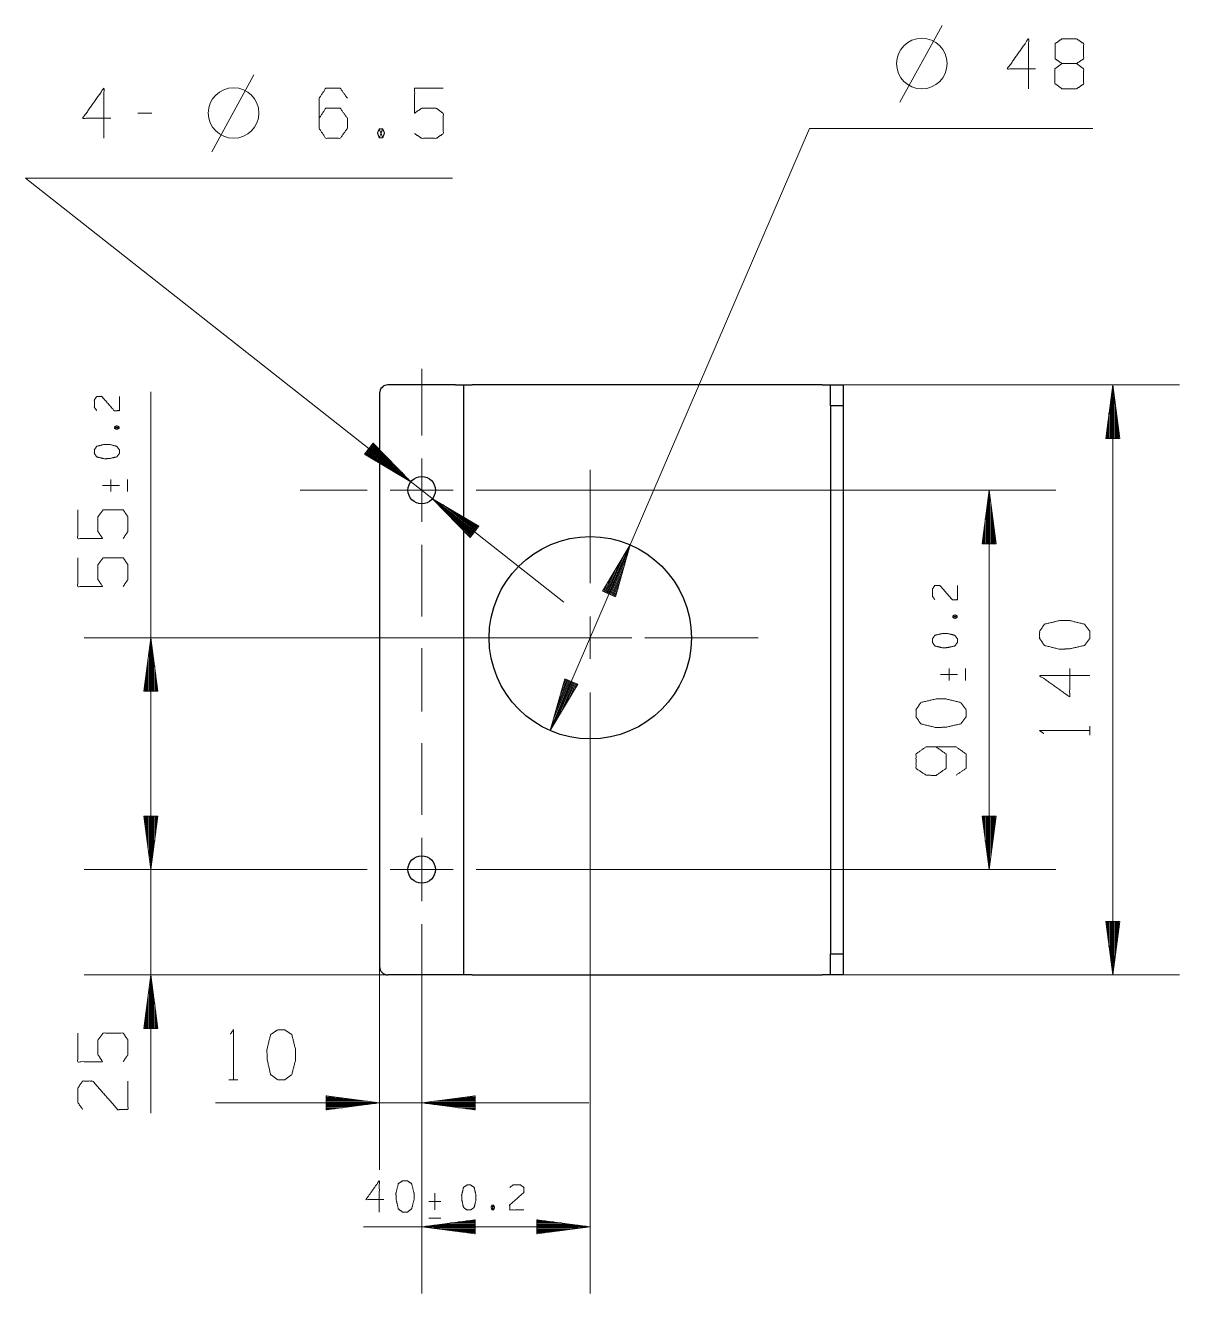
# Model space of a CAD drawing. Header units: millimetres. Extents: x 0 to 210, y 0 to 297.
# Drawn here: x 88.2 to 143, y 89.1 to 149.2 of the extents above; entities that cross this region are included whole.
import ezdxf

# ---------------------------------------------------------------- set-up
doc = ezdxf.new("R2010")
doc.units = ezdxf.units.MM
doc.layers.add('101', color=7, linetype='Continuous', true_color=0xffffff)

msp = doc.modelspace()

# ---------------------------------------------------------------- linework, layer by layer
at = {"layer": '101', "color": 72, "linetype": 'Continuous', "lineweight": 18}
for p, q in [((129.721, 145.596), (131.721, 149.246)), ((97.062, 143.249), (99.062, 146.899)), ((94.22, 145.086), (93.549, 145.086)), ((105.016, 144.336), (105.175, 143.911)), ((92.455, 130.118), (92.668, 130.197)), ((92.28, 127.693), (92.28, 127.127)), ((93.068, 127.127), (93.068, 127.693)), ((91.88, 127.41), (92.68, 127.41)), ((132.226, 121.146), (132.439, 121.225)), ((132.051, 118.721), (132.051, 118.155)), ((132.839, 118.155), (132.839, 118.721)), ((131.651, 118.438), (132.451, 118.438)), ((138.725, 115.566), (138.725, 115.99)), ((97.881, 99.204), (98.305, 99.204)), ((107.936, 93.428), (107.371, 93.428)), ((107.654, 93.828), (107.654, 93.028)), ((110.361, 93.253), (110.441, 93.04)), ((107.371, 92.64), (107.936, 92.64))]:
    msp.add_line(p, q, dxfattribs=at)
at = {"layer": '101', "color": 22, "linetype": 'Continuous', "lineweight": 18}
for p, q in [((113.128, 115.777), (125.431, 144.347)), ((125.431, 144.347), (138.874, 144.347)), ((113.772, 121.871), (88.219, 142)), ((88.219, 142), (108.492, 142)), ((94.179, 109.185), (94.179, 131.855)), ((126.026, 132.185), (142.993, 132.185)), ((139.818, 132.185), (139.484, 129.645)), ((139.793, 129.645), (139.793, 131.992)), ((139.818, 132.185), (139.818, 104.185)), ((140.152, 129.645), (139.818, 132.185)), ((139.843, 129.645), (139.843, 131.992)), ((139.691, 129.645), (139.691, 131.221)), ((139.742, 129.645), (139.742, 131.606)), ((139.894, 129.645), (139.894, 131.606)), ((139.945, 129.645), (139.945, 131.221)), ((139.64, 129.645), (139.64, 130.835)), ((139.996, 129.645), (139.996, 130.835)), ((139.539, 129.645), (139.539, 130.063)), ((139.589, 129.645), (139.589, 130.449)), ((140.047, 129.645), (140.047, 130.449)), ((140.097, 129.645), (140.097, 130.063)), ((104.727, 129.422), (104.314, 128.896)), ((104.725, 129.419), (104.75, 129.399)), ((104.725, 129.419), (104.75, 129.399)), ((106.516, 127.587), (104.727, 129.422)), ((139.484, 129.645), (140.152, 129.645)), ((139.488, 129.645), (139.488, 129.677)), ((139.488, 129.645), (139.488, 129.677)), ((140.148, 129.645), (140.148, 129.677)), ((140.148, 129.645), (140.148, 129.677)), ((104.314, 128.896), (106.516, 127.587)), ((104.316, 128.9), (104.341, 128.88)), ((104.316, 128.9), (104.341, 128.88)), ((104.348, 128.94), (104.676, 128.681)), ((104.379, 128.98), (105.01, 128.482)), ((104.41, 129.02), (105.345, 128.283)), ((104.442, 129.059), (105.679, 128.085)), ((104.473, 129.099), (106.014, 127.886)), ((104.505, 129.139), (106.349, 127.687)), ((104.536, 129.179), (106.38, 127.727)), ((104.568, 129.219), (106.108, 128.005)), ((104.599, 129.259), (105.837, 128.284)), ((104.631, 129.299), (105.565, 128.563)), ((104.662, 129.339), (105.293, 128.841)), ((104.693, 129.379), (105.022, 129.12)), ((112.526, 127.185), (137.125, 127.185)), ((133.95, 127.185), (133.616, 124.645)), ((133.95, 109.185), (133.95, 127.185)), ((134.285, 124.645), (133.95, 127.185)), ((107.537, 126.783), (109.325, 124.949)), ((109.739, 125.474), (107.537, 126.783)), ((109.517, 125.191), (107.673, 126.644)), ((109.548, 125.231), (107.704, 126.684)), ((109.579, 125.271), (108.039, 126.485)), ((133.874, 124.645), (133.874, 126.606)), ((133.925, 124.645), (133.925, 126.992)), ((133.976, 124.645), (133.976, 126.992)), ((134.026, 124.645), (134.026, 126.606)), ((109.485, 125.151), (107.945, 126.365)), ((109.454, 125.111), (108.216, 126.086)), ((109.611, 125.311), (108.373, 126.286)), ((109.422, 125.072), (108.488, 125.808)), ((109.642, 125.351), (108.708, 126.087)), ((109.674, 125.391), (109.042, 125.888)), ((133.772, 124.645), (133.772, 125.835)), ((133.823, 124.645), (133.823, 126.221)), ((134.077, 124.645), (134.077, 126.221)), ((134.128, 124.645), (134.128, 125.835)), ((109.391, 125.032), (108.76, 125.529)), ((109.359, 124.992), (109.031, 125.25)), ((109.325, 124.949), (109.739, 125.474)), ((109.705, 125.431), (109.377, 125.689)), ((109.737, 125.471), (109.712, 125.49)), ((109.737, 125.471), (109.712, 125.49)), ((133.722, 124.645), (133.722, 125.449)), ((134.179, 124.645), (134.179, 125.449)), ((109.328, 124.952), (109.303, 124.972)), ((109.328, 124.952), (109.303, 124.972)), ((116.925, 124.594), (115.613, 122.393)), ((116.227, 122.129), (116.925, 124.594)), ((133.616, 124.645), (134.285, 124.645)), ((133.62, 124.645), (133.62, 124.677)), ((133.62, 124.645), (133.62, 124.677)), ((133.671, 124.645), (133.671, 125.063)), ((134.23, 124.645), (134.23, 125.063)), ((134.28, 124.645), (134.28, 124.677)), ((134.28, 124.645), (134.28, 124.677)), ((115.85, 122.291), (116.626, 124.092)), ((115.897, 122.271), (116.825, 124.427)), ((115.944, 122.251), (116.872, 124.407)), ((115.99, 122.231), (116.766, 124.032)), ((115.757, 122.331), (116.227, 123.424)), ((115.804, 122.311), (116.427, 123.758)), ((116.037, 122.211), (116.66, 123.658)), ((115.71, 122.351), (116.028, 123.089)), ((116.084, 122.191), (116.554, 123.283)), ((116.13, 122.171), (116.448, 122.909)), ((115.613, 122.393), (116.227, 122.129)), ((115.617, 122.392), (115.63, 122.421)), ((115.617, 122.392), (115.63, 122.421)), ((115.664, 122.371), (115.829, 122.755)), ((116.177, 122.15), (116.342, 122.534)), ((116.224, 122.13), (116.236, 122.16)), ((116.224, 122.13), (116.236, 122.16)), ((107.051, 120.185), (91.004, 120.185)), ((94.179, 120.185), (93.845, 117.645)), ((94.154, 117.645), (94.154, 119.992)), ((94.513, 117.645), (94.179, 120.185)), ((94.204, 117.645), (94.204, 119.992)), ((94.052, 117.645), (94.052, 119.221)), ((94.103, 117.645), (94.103, 119.606)), ((94.255, 117.645), (94.255, 119.606)), ((94.306, 117.645), (94.306, 119.221)), ((94.001, 117.645), (94.001, 118.835)), ((94.357, 117.645), (94.357, 118.835)), ((93.9, 117.645), (93.9, 118.063)), ((93.95, 117.645), (93.95, 118.449)), ((94.408, 117.645), (94.408, 118.449)), ((94.458, 117.645), (94.458, 118.063)), ((113.825, 118.242), (113.128, 115.777)), ((113.128, 115.777), (114.44, 117.977)), ((114.109, 118.12), (113.181, 115.964)), ((114.156, 118.099), (113.228, 115.944)), ((114.063, 118.14), (113.287, 116.338)), ((114.016, 118.16), (113.393, 116.713)), ((114.202, 118.079), (113.427, 116.278)), ((113.969, 118.18), (113.499, 117.087)), ((113.923, 118.2), (113.605, 117.462)), ((114.249, 118.059), (113.626, 116.612)), ((113.876, 118.22), (113.711, 117.836)), ((113.829, 118.24), (113.817, 118.211)), ((113.829, 118.24), (113.817, 118.211)), ((114.44, 117.977), (113.825, 118.242)), ((114.296, 118.039), (113.825, 116.947)), ((114.342, 118.019), (114.025, 117.281)), ((114.389, 117.999), (114.224, 117.615)), ((114.436, 117.979), (114.423, 117.95)), ((114.436, 117.979), (114.423, 117.95)), ((93.845, 117.645), (94.513, 117.645)), ((93.849, 117.645), (93.849, 117.677)), ((93.849, 117.645), (93.849, 117.677)), ((94.509, 117.645), (94.509, 117.677)), ((94.509, 117.645), (94.509, 117.677)), ((94.179, 97.629), (94.179, 117.123)), ((115.026, 112.21), (115.026, 89.059)), ((93.845, 111.725), (94.179, 109.185)), ((94.513, 111.725), (93.845, 111.725)), ((94.513, 111.725), (93.845, 111.725)), ((93.845, 111.725), (94.179, 109.185)), ((93.849, 111.725), (93.849, 111.693)), ((93.849, 111.725), (93.849, 111.693)), ((93.849, 111.725), (93.849, 111.693)), ((93.849, 111.725), (93.849, 111.693)), ((93.9, 111.725), (93.9, 111.307)), ((93.9, 111.725), (93.9, 111.307)), ((93.95, 111.725), (93.95, 110.922)), ((93.95, 111.725), (93.95, 110.922)), ((94.001, 111.725), (94.001, 110.536)), ((94.001, 111.725), (94.001, 110.536)), ((94.052, 111.725), (94.052, 110.15)), ((94.052, 111.725), (94.052, 110.15)), ((94.103, 111.725), (94.103, 109.764)), ((94.103, 111.725), (94.103, 109.764)), ((94.154, 111.725), (94.154, 109.378)), ((94.154, 111.725), (94.154, 109.378)), ((94.179, 109.185), (94.513, 111.725)), ((94.179, 109.185), (94.513, 111.725)), ((94.204, 111.725), (94.204, 109.378)), ((94.204, 111.725), (94.204, 109.378)), ((94.255, 111.725), (94.255, 109.764)), ((94.255, 111.725), (94.255, 109.764)), ((94.306, 111.725), (94.306, 110.15)), ((94.306, 111.725), (94.306, 110.15)), ((94.357, 111.725), (94.357, 110.536)), ((94.357, 111.725), (94.357, 110.536)), ((94.408, 111.725), (94.408, 110.922)), ((94.408, 111.725), (94.408, 110.922)), ((94.458, 111.725), (94.458, 111.307)), ((94.458, 111.725), (94.458, 111.307)), ((94.509, 111.725), (94.509, 111.693)), ((94.509, 111.725), (94.509, 111.693)), ((94.509, 111.725), (94.509, 111.693)), ((94.509, 111.725), (94.509, 111.693)), ((133.616, 111.725), (133.95, 109.185)), ((134.285, 111.725), (133.616, 111.725)), ((133.62, 111.725), (133.62, 111.693)), ((133.62, 111.725), (133.62, 111.693)), ((133.671, 111.725), (133.671, 111.307)), ((133.722, 111.725), (133.722, 110.922)), ((133.772, 111.725), (133.772, 110.536)), ((133.823, 111.725), (133.823, 110.15)), ((133.874, 111.725), (133.874, 109.764)), ((133.925, 111.725), (133.925, 109.378)), ((133.95, 109.185), (134.285, 111.725)), ((133.976, 111.725), (133.976, 109.378)), ((134.026, 111.725), (134.026, 109.764)), ((134.077, 111.725), (134.077, 110.15)), ((134.128, 111.725), (134.128, 110.536)), ((134.179, 111.725), (134.179, 110.922)), ((134.23, 111.725), (134.23, 111.307)), ((134.28, 111.725), (134.28, 111.693)), ((134.28, 111.725), (134.28, 111.693)), ((101.526, 109.185), (91.004, 109.185)), ((101.526, 109.185), (91.004, 109.185)), ((112.526, 109.185), (137.125, 109.185)), ((139.484, 106.725), (139.818, 104.185)), ((140.152, 106.725), (139.484, 106.725)), ((139.488, 106.725), (139.488, 106.693)), ((139.488, 106.725), (139.488, 106.693)), ((139.539, 106.725), (139.539, 106.307)), ((139.589, 106.725), (139.589, 105.922)), ((139.64, 106.725), (139.64, 105.536)), ((139.691, 106.725), (139.691, 105.15)), ((139.742, 106.725), (139.742, 104.764)), ((139.793, 106.725), (139.793, 104.378)), ((139.818, 104.185), (140.152, 106.725)), ((139.843, 106.725), (139.843, 104.378)), ((139.894, 106.725), (139.894, 104.764)), ((139.945, 106.725), (139.945, 105.15)), ((139.996, 106.725), (139.996, 105.536)), ((140.047, 106.725), (140.047, 105.922)), ((140.097, 106.725), (140.097, 106.307)), ((140.148, 106.725), (140.148, 106.693)), ((140.148, 106.725), (140.148, 106.693)), ((109.426, 104.185), (91.004, 104.185)), ((94.179, 104.185), (93.845, 101.645)), ((94.513, 101.645), (94.179, 104.185)), ((105.026, 104.585), (105.026, 94.936)), ((126.026, 104.185), (142.993, 104.185)), ((94.103, 101.645), (94.103, 103.606)), ((94.154, 101.645), (94.154, 103.992)), ((94.204, 101.645), (94.204, 103.992)), ((94.255, 101.645), (94.255, 103.606)), ((107.026, 103.685), (107.026, 94.936)), ((107.026, 103.685), (107.026, 89.059)), ((94.052, 101.645), (94.052, 103.221)), ((94.306, 101.645), (94.306, 103.221)), ((93.95, 101.645), (93.95, 102.449)), ((94.001, 101.645), (94.001, 102.835)), ((94.357, 101.645), (94.357, 102.835)), ((94.408, 101.645), (94.408, 102.449)), ((93.9, 101.645), (93.9, 102.063)), ((94.458, 101.645), (94.458, 102.063)), ((93.845, 101.645), (94.513, 101.645)), ((93.849, 101.645), (93.849, 101.677)), ((93.849, 101.645), (93.849, 101.677)), ((94.509, 101.645), (94.509, 101.677)), ((94.509, 101.645), (94.509, 101.677)), ((97.245, 98.111), (114.964, 98.111)), ((105.026, 98.111), (102.486, 98.445)), ((102.486, 98.445), (102.486, 97.777)), ((102.486, 98.441), (102.518, 98.441)), ((102.486, 98.441), (102.518, 98.441)), ((102.486, 98.39), (102.904, 98.39)), ((102.486, 98.34), (103.29, 98.34)), ((102.486, 98.289), (103.676, 98.289)), ((102.486, 98.238), (104.062, 98.238)), ((102.486, 98.187), (104.448, 98.187)), ((102.486, 98.136), (104.833, 98.136)), ((102.486, 97.777), (105.026, 98.111)), ((109.566, 98.445), (107.026, 98.111)), ((107.026, 98.111), (109.566, 97.777)), ((109.566, 98.136), (107.219, 98.136)), ((109.566, 98.187), (107.605, 98.187)), ((109.566, 98.238), (107.991, 98.238)), ((109.566, 98.289), (108.377, 98.289)), ((109.566, 98.34), (108.763, 98.34)), ((109.566, 98.39), (109.149, 98.39)), ((109.566, 98.441), (109.535, 98.441)), ((109.566, 98.441), (109.535, 98.441)), ((109.566, 97.777), (109.566, 98.445)), ((102.486, 98.086), (104.833, 98.086)), ((102.486, 98.035), (104.448, 98.035)), ((102.486, 97.984), (104.062, 97.984)), ((102.486, 97.933), (103.676, 97.933)), ((102.486, 97.882), (103.29, 97.882)), ((102.486, 97.832), (102.904, 97.832)), ((102.486, 97.781), (102.518, 97.781)), ((102.486, 97.781), (102.518, 97.781)), ((109.566, 98.086), (107.219, 98.086)), ((109.566, 98.035), (107.605, 98.035)), ((109.566, 97.984), (107.991, 97.984)), ((109.566, 97.933), (108.377, 97.933)), ((109.566, 97.882), (108.763, 97.882)), ((109.566, 97.832), (109.149, 97.832)), ((109.566, 97.781), (109.535, 97.781)), ((109.566, 97.781), (109.535, 97.781)), ((115.026, 92.234), (104.27, 92.234)), ((109.566, 92.568), (107.026, 92.234)), ((107.026, 92.234), (109.566, 91.899)), ((109.566, 92.259), (107.219, 92.259)), ((109.566, 92.209), (107.219, 92.209)), ((109.566, 92.31), (107.605, 92.31)), ((109.566, 92.158), (107.605, 92.158)), ((109.566, 92.361), (107.991, 92.361)), ((109.566, 92.107), (107.991, 92.107)), ((109.566, 92.412), (108.377, 92.412)), ((109.566, 92.463), (108.763, 92.463)), ((109.566, 92.513), (109.149, 92.513)), ((109.566, 92.564), (109.535, 92.564)), ((109.566, 92.564), (109.535, 92.564)), ((109.566, 91.899), (109.566, 92.568)), ((112.486, 92.568), (112.486, 91.899)), ((115.026, 92.234), (112.486, 92.568)), ((112.486, 92.564), (112.518, 92.564)), ((112.486, 92.564), (112.518, 92.564)), ((112.486, 92.513), (112.904, 92.513)), ((112.486, 92.463), (113.29, 92.463)), ((112.486, 92.412), (113.676, 92.412)), ((112.486, 92.361), (114.062, 92.361)), ((112.486, 92.31), (114.448, 92.31)), ((112.486, 92.259), (114.833, 92.259)), ((112.486, 91.899), (115.026, 92.234)), ((112.486, 92.209), (114.833, 92.209)), ((112.486, 92.158), (114.448, 92.158)), ((112.486, 92.107), (114.062, 92.107)), ((109.566, 92.056), (108.377, 92.056)), ((109.566, 92.005), (108.763, 92.005)), ((109.566, 91.955), (109.149, 91.955)), ((109.566, 91.904), (109.535, 91.904)), ((109.566, 91.904), (109.535, 91.904)), ((112.486, 92.056), (113.676, 92.056)), ((112.486, 92.005), (113.29, 92.005)), ((112.486, 91.955), (112.904, 91.955)), ((112.486, 91.904), (112.518, 91.904)), ((112.486, 91.904), (112.518, 91.904))]:
    msp.add_line(p, q, dxfattribs=at)
at = {"layer": '101', "color": 151, "linetype": 'Continuous', "lineweight": 18}
for p, q in [((107.026, 129.776), (107.026, 132.951)), ((107.026, 130.185), (107.026, 132.685)), ((107.026, 125.685), (107.026, 128.685)), ((107.026, 126.182), (107.026, 128.189)), ((115.026, 122.776), (115.026, 128.16)), ((104.436, 127.185), (101.261, 127.185)), ((104.026, 127.185), (101.526, 127.185)), ((108.526, 127.185), (105.526, 127.185)), ((106.023, 127.185), (108.03, 127.185)), ((109.617, 127.185), (112.792, 127.185)), ((110.026, 127.185), (112.526, 127.185)), ((107.026, 124.594), (107.026, 121.419)), ((107.026, 121.185), (107.026, 124.185)), ((115.026, 119.182), (115.026, 121.189)), ((112.436, 120.185), (107.051, 120.185)), ((114.023, 120.185), (116.03, 120.185)), ((117.617, 120.185), (123.001, 120.185)), ((107.026, 116.685), (107.026, 119.685)), ((115.026, 117.594), (115.026, 112.21)), ((107.026, 112.185), (107.026, 115.185)), ((107.026, 111.776), (107.026, 114.951)), ((107.026, 107.685), (107.026, 110.685)), ((107.026, 108.182), (107.026, 110.189)), ((104.436, 109.185), (101.261, 109.185)), ((104.026, 109.185), (101.526, 109.185)), ((108.526, 109.185), (105.526, 109.185)), ((106.023, 109.185), (108.03, 109.185)), ((109.617, 109.185), (112.792, 109.185)), ((110.026, 109.185), (112.526, 109.185)), ((107.026, 106.594), (107.026, 103.419)), ((107.026, 106.185), (107.026, 103.685))]:
    msp.add_line(p, q, dxfattribs=at)
at = {"layer": '101', "color": 252, "linetype": 'Continuous', "lineweight": 25}
for p, q in [((108.626, 132.185), (105.426, 132.185)), ((109.026, 104.185), (109.026, 132.185)), ((126.026, 132.185), (109.426, 132.185)), ((126.426, 132.185), (127.026, 132.185)), ((126.426, 131.185), (126.426, 132.185)), ((127.026, 132.185), (127.026, 131.185)), ((105.026, 131.785), (105.026, 104.585)), ((127.026, 131.185), (126.426, 131.185)), ((126.426, 131.185), (126.426, 105.185)), ((127.026, 131.185), (127.026, 105.185)), ((126.426, 105.185), (127.026, 105.185)), ((126.426, 104.185), (126.426, 105.185)), ((127.026, 105.185), (127.026, 104.185)), ((108.626, 104.185), (105.426, 104.185)), ((109.426, 104.185), (126.026, 104.185)), ((127.026, 104.185), (126.426, 104.185))]:
    msp.add_line(p, q, dxfattribs=at)
at = {"layer": '101', "color": 35, "linetype": 'Continuous', "lineweight": 18}
for p, q in [((109.026, 122.776), (109.026, 128.16)), ((115.026, 122.776), (115.026, 128.16)), ((109.026, 119.182), (109.026, 121.189)), ((115.026, 119.182), (115.026, 121.189)), ((106.436, 120.185), (101.051, 120.185)), ((112.436, 120.185), (107.051, 120.185)), ((108.023, 120.185), (110.03, 120.185)), ((111.617, 120.185), (117.001, 120.185)), ((114.023, 120.185), (116.03, 120.185)), ((117.617, 120.185), (123.001, 120.185)), ((109.026, 117.594), (109.026, 112.21)), ((115.026, 117.594), (115.026, 112.21))]:
    msp.add_line(p, q, dxfattribs=at)
at = {"layer": '101', "color": 72, "linetype": 'Continuous', "lineweight": 18}
for centre in [(130.759, 147.433), (98.1, 145.086)]:
    msp.add_circle(centre, 1.2, dxfattribs=at)
at = {"layer": '101', "color": 252, "linetype": 'Continuous', "lineweight": 25}
for centre, radius in [((107.026, 127.185), 0.65), ((115.026, 120.185), 4.8), ((107.026, 109.185), 0.65)]:
    msp.add_circle(centre, radius, dxfattribs=at)
for centre, start, end in [((105.426, 131.785), 90, 180), ((105.426, 104.585), 180, 270)]:
    msp.add_arc(centre, 0.4, start, end, dxfattribs=at)
at = {"layer": '101', "color": 72, "linetype": 'Continuous', "lineweight": 18}
for points, knots in [([(136.159, 147.183), (134.816, 147.183), (135.823, 148.608), (135.823, 146.233)], [0, 0, 0.245869, 0.565295, 1, 1]), ([(137.41, 147.433), (137.092, 147.658), (137.092, 148.383), (137.41, 148.608), (138.1, 148.608), (138.436, 148.383), (138.436, 147.658), (138.1, 147.433), (137.41, 147.433), (137.075, 147.183), (137.075, 146.483), (137.41, 146.233), (138.1, 146.233), (138.436, 146.458), (138.436, 147.183), (138.1, 147.433)], [0, 0, 0.047573, 0.136085, 0.183659, 0.267815, 0.317165, 0.405677, 0.455028, 0.539184, 0.590297, 0.675756, 0.726869, 0.811025, 0.860376, 0.948887, 1, 1]), ([(92.28, 144.836), (90.936, 144.836), (91.944, 146.261), (91.944, 143.886)], [0, 0, 0.245868, 0.565294, 1, 1]), ([(102.157, 144.836), (102.475, 145.311), (103.164, 145.311), (103.5, 144.836), (103.5, 144.361), (103.164, 143.886), (102.475, 143.886), (102.157, 144.361), (102.157, 145.786), (102.475, 146.261), (103.164, 146.261), (103.5, 145.786)], [0, 0, 0.076962, 0.169761, 0.248073, 0.312018, 0.39033, 0.483128, 0.560091, 0.751925, 0.828888, 0.921687, 1, 1]), ([(106.692, 144.111), (107.028, 143.886), (107.717, 143.886), (108.053, 144.111), (108.053, 145.061), (107.717, 145.311), (107.028, 145.311), (106.692, 145.086), (106.692, 146.261), (108.053, 146.261)], [0, 0, 0.062228, 0.168344, 0.230571, 0.376815, 0.441264, 0.54738, 0.609608, 0.79049, 1, 1]), ([(105.016, 143.911), (105.175, 143.911), (105.264, 144.136), (105.175, 144.336), (105.016, 144.336), (104.928, 144.136), (105.016, 143.911), (105.175, 144.336)], [0, 0, 0.093979, 0.236785, 0.365958, 0.459937, 0.589109, 0.731916, 1, 1]), ([(91.605, 130.964), (91.493, 131.123), (91.493, 131.468), (91.605, 131.636), (91.843, 131.636), (92.443, 130.956), (92.68, 130.964), (92.68, 131.636)], [0, 0, 0.069691, 0.192979, 0.265274, 0.350228, 0.674739, 0.759753, 1, 1]), ([(92.668, 130.118), (92.668, 130.197), (92.555, 130.242), (92.455, 130.197), (92.455, 130.118), (92.555, 130.074), (92.668, 130.118), (92.455, 130.197)], [0, 0, 0.09398, 0.236792, 0.365963, 0.459944, 0.58911, 0.731917, 1, 1]), ([(92.68, 129.103), (92.555, 129.271), (92.205, 129.36), (91.968, 129.36), (91.605, 129.271), (91.493, 129.103), (91.493, 128.935), (91.605, 128.767), (91.968, 128.679), (92.205, 128.688), (92.555, 128.767), (92.68, 128.935), (92.68, 129.103)], [0, 0, 0.067528, 0.183972, 0.260585, 0.380944, 0.446144, 0.500307, 0.565506, 0.685864, 0.762531, 0.878309, 0.945837, 1, 1]), ([(92.861, 124.895), (93.086, 125.23), (93.086, 125.92), (92.861, 126.256), (91.911, 126.256), (91.661, 125.92), (91.661, 125.23), (91.886, 124.895), (90.711, 124.895), (90.711, 126.256)], [0, 0, 0.062228, 0.168343, 0.230571, 0.376817, 0.441265, 0.54738, 0.609608, 0.79049, 1, 1]), ([(92.861, 122.618), (93.086, 122.954), (93.086, 123.643), (92.861, 123.979), (91.911, 123.979), (91.661, 123.643), (91.661, 122.954), (91.886, 122.618), (90.711, 122.618), (90.711, 123.979)], [0, 0, 0.062228, 0.168344, 0.230571, 0.376816, 0.441264, 0.547381, 0.609608, 0.79049, 1, 1]), ([(131.376, 121.992), (131.264, 122.151), (131.264, 122.496), (131.376, 122.664), (131.614, 122.664), (132.214, 121.983), (132.451, 121.992), (132.451, 122.664)], [0, 0, 0.069691, 0.192979, 0.265274, 0.350228, 0.674739, 0.759753, 1, 1]), ([(132.439, 121.146), (132.439, 121.225), (132.326, 121.269), (132.226, 121.225), (132.226, 121.146), (132.326, 121.102), (132.439, 121.146), (132.226, 121.225)], [0, 0, 0.09398, 0.236792, 0.365963, 0.459944, 0.58911, 0.731917, 1, 1]), ([(138.725, 120.49), (138.476, 120.826), (137.776, 121.002), (137.301, 121.002), (136.576, 120.826), (136.351, 120.49), (136.351, 120.154), (136.576, 119.818), (137.301, 119.641), (137.776, 119.659), (138.476, 119.818), (138.725, 120.154), (138.725, 120.49)], [0, 0, 0.067527, 0.183972, 0.260584, 0.380943, 0.446143, 0.500307, 0.565505, 0.685864, 0.762529, 0.87831, 0.945835, 1, 1]), ([(132.451, 120.131), (132.326, 120.299), (131.976, 120.387), (131.739, 120.387), (131.376, 120.299), (131.264, 120.131), (131.264, 119.963), (131.376, 119.795), (131.739, 119.707), (131.976, 119.716), (132.326, 119.795), (132.451, 119.963), (132.451, 120.131)], [0, 0, 0.067528, 0.183971, 0.260585, 0.380944, 0.446143, 0.500306, 0.565505, 0.685864, 0.762531, 0.878309, 0.945837, 1, 1]), ([(137.776, 118.726), (137.776, 117.382), (136.351, 118.39), (138.725, 118.39)], [0, 0, 0.245869, 0.565295, 1, 1]), ([(132.858, 116.771), (132.608, 117.107), (131.908, 117.284), (131.433, 117.284), (130.708, 117.107), (130.483, 116.771), (130.483, 116.435), (130.708, 116.099), (131.433, 115.923), (131.908, 115.94), (132.608, 116.099), (132.858, 116.435), (132.858, 116.771)], [0, 0, 0.067527, 0.183972, 0.260584, 0.380942, 0.446143, 0.500307, 0.565506, 0.685865, 0.76253, 0.87831, 0.945835, 1, 1]), ([(136.551, 115.636), (136.351, 115.778), (138.725, 115.778)], [0, 0, 0.093489, 1, 1]), ([(132.383, 113.664), (132.858, 113.982), (132.858, 114.671), (132.383, 115.007), (130.958, 115.007), (130.483, 114.671), (130.483, 113.982), (130.958, 113.664), (131.433, 113.646), (131.908, 113.982), (131.908, 114.671), (131.433, 115.007)], [0, 0, 0.076855, 0.169524, 0.247728, 0.439295, 0.517499, 0.610168, 0.687025, 0.750925, 0.829128, 0.921797, 1, 1]), ([(92.861, 100.064), (93.086, 100.4), (93.086, 101.089), (92.861, 101.425), (91.911, 101.425), (91.661, 101.089), (91.661, 100.4), (91.886, 100.064), (90.711, 100.064), (90.711, 101.425)], [0, 0, 0.062228, 0.168343, 0.230571, 0.376817, 0.441265, 0.54738, 0.609608, 0.79049, 1, 1]), ([(97.952, 101.379), (98.093, 101.579), (98.093, 99.204)], [0, 0, 0.093489, 1, 1]), ([(100.529, 99.204), (100.864, 99.454), (101.041, 100.154), (101.041, 100.629), (100.864, 101.354), (100.529, 101.579), (100.193, 101.579), (99.857, 101.354), (99.68, 100.629), (99.698, 100.154), (99.857, 99.454), (100.193, 99.204), (100.529, 99.204)], [0, 0, 0.067526, 0.183971, 0.260583, 0.380943, 0.446141, 0.500306, 0.565504, 0.685863, 0.762528, 0.878309, 0.945835, 1, 1]), ([(90.936, 97.805), (90.711, 98.124), (90.711, 98.813), (90.936, 99.149), (91.411, 99.149), (92.611, 97.788), (93.086, 97.805), (93.086, 99.149)], [0, 0, 0.069692, 0.192977, 0.265273, 0.350228, 0.674741, 0.759753, 1, 1]), ([(105.228, 93.521), (104.381, 93.521), (105.016, 94.418), (105.016, 92.922)], [0, 0, 0.245869, 0.565295, 1, 1]), ([(106.339, 92.922), (106.55, 93.08), (106.662, 93.521), (106.662, 93.82), (106.55, 94.276), (106.339, 94.418), (106.127, 94.418), (105.916, 94.276), (105.804, 93.82), (105.815, 93.521), (105.916, 93.08), (106.127, 92.922), (106.339, 92.922)], [0, 0, 0.067525, 0.183972, 0.260582, 0.380943, 0.446142, 0.500307, 0.565505, 0.685865, 0.762529, 0.87831, 0.945835, 1, 1]), ([(109.347, 93.028), (109.515, 93.153), (109.603, 93.503), (109.603, 93.74), (109.515, 94.103), (109.347, 94.215), (109.179, 94.215), (109.011, 94.103), (108.923, 93.74), (108.932, 93.503), (109.011, 93.153), (109.179, 93.028), (109.347, 93.028)], [0, 0, 0.067525, 0.183969, 0.260582, 0.380941, 0.446138, 0.500304, 0.565503, 0.685861, 0.762528, 0.878306, 0.945834, 1, 1]), ([(111.208, 94.103), (111.367, 94.215), (111.712, 94.215), (111.88, 94.103), (111.88, 93.865), (111.199, 93.265), (111.208, 93.028), (111.88, 93.028)], [0, 0, 0.069694, 0.192978, 0.265273, 0.350228, 0.674739, 0.759753, 1, 1]), ([(110.361, 93.04), (110.441, 93.04), (110.485, 93.153), (110.441, 93.253), (110.361, 93.253), (110.317, 93.153), (110.361, 93.04), (110.441, 93.253)], [0, 0, 0.09397, 0.236784, 0.365958, 0.459928, 0.589102, 0.731916, 1, 1])]:
    msp.add_open_spline(points, degree=1, knots=knots, dxfattribs=at)
at = {"layer": '101', "color": 252, "linetype": 'Continuous', "lineweight": 25}
for points in [[(108.626, 132.185), (109.026, 132.185)], [(109.026, 132.185), (109.426, 132.185)], [(126.026, 132.185), (126.426, 132.185)], [(109.026, 104.185), (108.626, 104.185)], [(109.426, 104.185), (109.026, 104.185)], [(126.426, 104.185), (126.026, 104.185)]]:
    msp.add_open_spline(points, degree=1, dxfattribs=at)

doc.saveas('drawing.dxf')
